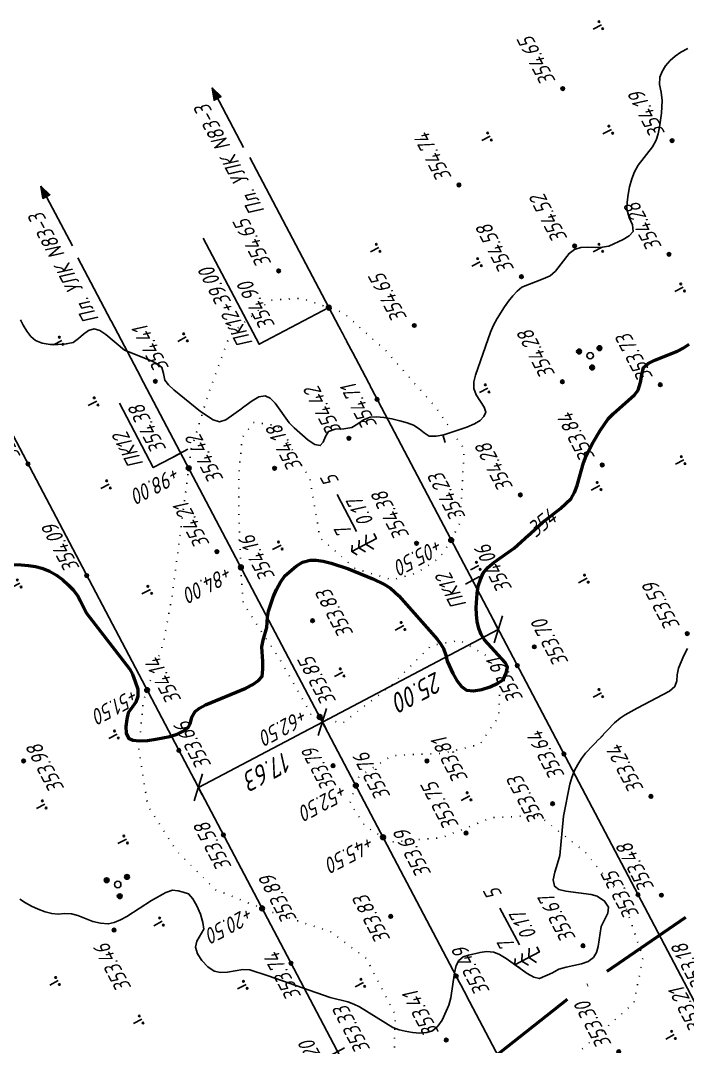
# Model space of a CAD drawing. Extents: x 1519167 to 1519613, y 2186570 to 2187012.
# Drawn here: x 1519304.7 to 1519388.5, y 2186859 to 2186988 of the extents above; entities that cross this region are included whole.
import ezdxf
from ezdxf.enums import TextEntityAlignment as Align

# ---------------------------------------------------------------- set-up
doc = ezdxf.new("R2010")
doc.units = 0
doc.linetypes.add('ACAD_ISO10W100', pattern=[18, 12, -3, 0, -3])
doc.linetypes.add('ИИDot', pattern=[1, 0, -1])
for name, color, linetype, lineweight in [('ИИ_ГРАНИЦА_025', 7, 'Continuous', 25), ('ИИ_КОНТУР_025', 7, 'ИИDot', 25), ('ИИ_ОТМЕТКА_025', 7, 'Continuous', 25), ('ИИ_ПИКЕТАЖ_025', 7, 'Continuous', 25), ('ИИ_РАЗМЕР_025', 7, 'Continuous', 25), ('ИИ_РЕЛЬЕФ_025', 34, 'Continuous', 25), ('ИИ_РЕЛЬЕФ_050', 34, 'Continuous', 50), ('ИИ_ТЕКСТ_025', 7, 'Continuous', 25), ('ИИ_ТРАССА_АД_025', 1, 'Continuous', 25), ('ИИ_ТРАССА_ЛЭП_025', 7, 'Continuous', 25), ('ИИ_ТРАССА_ТРУБ_025', 7, 'Continuous', 25), ('ИИ_УГОДЬЯ_025', 7, 'Continuous', 25)]:
    doc.layers.add(name, color=color, linetype=linetype, lineweight=lineweight)
doc.styles.add('VNIPISIMPLEXCUR', font='simplex.shx', dxfattribs={"width": 0.8, "oblique": 15})
doc.dimstyles.new('ИИ-1000-м-dm$0', dxfattribs={"dimtxt": 2.5, "dimasz": 2.5, "dimexe": 1.25, "dimexo": 0, "dimgap": 1, "dimtad": 1, "dimtoh": 1, "dimzin": 1, "dimdsep": 46, "dimtxsty": 'VNIPISIMPLEXCUR', "dimblk": 'OBLIQUE', "dimcen": 2.5, "dimaunit": 1, "dimazin": 0, "dimtfac": 1, "dimtmove": 1, "dimatfit": 2, "dimfxl": 1, "dimarcsym": 0})
doc.dimstyles.new('ИИ-1000-м-dm$2', dxfattribs={"dimtxt": 2.5, "dimasz": 2.5, "dimexe": 1.25, "dimexo": 0, "dimgap": 1, "dimtad": 2, "dimtoh": 1, "dimzin": 1, "dimdsep": 46, "dimtxsty": 'VNIPISIMPLEXCUR', "dimcen": 2.5, "dimaunit": 1, "dimazin": 0, "dimtfac": 1, "dimtmove": 1, "dimatfit": 2, "dimfxl": 1, "dimarcsym": 0})

# ---------------------------------------------------------------- blocks, each defined once
blk = doc.blocks.new('ИИ05407')
at = {"linetype": 'Continuous', "lineweight": 25}
h = blk.add_hatch(color=0, dxfattribs=at)
edge = h.paths.add_edge_path()
edge.add_arc((-0.5, 0.1), 0.1, 0, 360)
h = blk.add_hatch(color=0, dxfattribs=at)
edge = h.paths.add_edge_path()
edge.add_arc((0.5, 0.1), 0.1, 0, 360)
at = {"color": 0, "linetype": 'Continuous', "lineweight": 25}
blk.add_lwpolyline([(0, 0), (0, 1.2)], dxfattribs=at)
for centre in [(-0.5, 0.1), (0.5, 0.1)]:
    blk.add_circle(centre, 0.1, dxfattribs=at)
blk = doc.blocks.new('ИИ053951')
at = {"linetype": 'Continuous', "lineweight": 25}
h = blk.add_hatch(color=0, dxfattribs=at)
edge = h.paths.add_edge_path()
edge.add_arc((-1.4, 0.53), 0.3, 0, 360)
h = blk.add_hatch(color=0, dxfattribs=at)
edge = h.paths.add_edge_path()
edge.add_arc((1.16, 0.95), 0.3, 0, 360)
h = blk.add_hatch(color=0, dxfattribs=at)
edge = h.paths.add_edge_path()
edge.add_arc((0.24, -1.48), 0.3, 0, 360)
at = {"color": 0, "linetype": 'Continuous', "lineweight": 25}
for centre, radius in [((-1.4, 0.53), 0.3), ((0, 0), 0.4), ((1.16, 0.95), 0.3), ((0.24, -1.48), 0.3)]:
    blk.add_circle(centre, radius, dxfattribs=at)
blk = doc.blocks.new('ИИ053296')
at = {"color": 0, "linetype": 'Continuous', "lineweight": 25}
blk.add_lwpolyline([(0, 0), (1, 0)], dxfattribs=at)
blk = doc.blocks.new('PICKET')
at = {"color": 0, "linetype": 'Continuous', "lineweight": 25}
for p, q in [((-0.23, 0), (0.23, 0)), ((0, 0.23), (0, -0.23))]:
    blk.add_line(p, q, dxfattribs=at)
blk.add_circle((0, 0), 0.23, dxfattribs=at)
at = {"color": 0, "linetype": 'Continuous', "style": 'VNIPISIMPLEXCUR', "oblique": 15, "width": 0.8}
blk.add_attdef('OTMETKA', (1.25, 0.3), '', height=2, dxfattribs=at)
at = {"color": 8, "linetype": 'Continuous', "style": 'VNIPISIMPLEXCUR', "oblique": 15, "width": 0.8, "flags": 1}
blk.add_attdef('NOMER', (1.25, -2.7), '', height=2, dxfattribs=at)
blk = doc.blocks.new('ИИ053672А')
at = {"color": 0, "linetype": 'Continuous'}
for points in [[(0.7, 3.1), (0, 3.5), (-0.7, 3.1)], [(0, 3.5), (0, 0), (0.7, 0)], [(1, 0.92), (0, 1.5), (-1, 0.92)], [(0.85, 2.01), (0, 2.5), (-0.85, 2.01)]]:
    blk.add_lwpolyline(points, dxfattribs=at)
at = {"color": 0, "linetype": 'Continuous', "style": 'VNIPISIMPLEXCUR', "oblique": 15, "width": 0.8}
blk.add_attdef('RACE1', text='', height=2, dxfattribs=at).set_placement((-2, 2.25), align=Align.RIGHT)
blk.add_attdef('HEIGHT', (2, 2.25), '', height=2, dxfattribs=at)
blk.add_attdef('DISTANCE', text='', height=2, dxfattribs=at).set_placement((8.5, 1.75), align=Align.MIDDLE_LEFT)
blk.add_attdef('RACE2', text='', height=2, dxfattribs=at).set_placement((-2, 1.25), align=Align.TOP_RIGHT)
blk.add_attdef('THICKNESS', text='', height=2, dxfattribs=at).set_placement((2, 1.25), align=Align.TOP_LEFT)
blk = doc.blocks.new('ИИ15001')
at = {"color": 0, "linetype": 'Continuous', "lineweight": 25}
blk.add_lwpolyline([(0, 1), (0, -1)], dxfattribs=at)
at = {"color": 0, "linetype": 'Continuous', "lineweight": 25, "style": 'VNIPISIMPLEXCUR', "oblique": 15, "width": 0.8}
blk.add_attdef('STATIONING', text='', height=2, dxfattribs=at).set_placement((0, 2), align=Align.CENTER)
at = {"color": 7, "linetype": 'Continuous', "lineweight": 25, "style": 'VNIPISIMPLEXCUR', "oblique": 15, "width": 0.8}
blk.add_attdef('HEIGHT', text='', height=2, dxfattribs=at).set_placement((0, -2), align=Align.TOP_CENTER)
blk = doc.blocks.new('ИИ15002')
at = {"linetype": 'Continuous', "lineweight": 25}
h = blk.add_hatch(color=0, dxfattribs=at)
edge = h.paths.add_edge_path()
edge.add_arc((0, 0), 0.3, 0, 360)
at = {"color": 0, "linetype": 'Continuous', "lineweight": 25}
blk.add_circle((0, 0), 0.3, dxfattribs=at)
at = {"color": 0, "linetype": 'Continuous', "style": 'VNIPISIMPLEXCUR', "oblique": 15, "width": 0.8}
blk.add_attdef('STATIONING', (1, 1.3), '', height=2, rotation=90, dxfattribs=at)
at = {"color": 7, "linetype": 'Continuous', "style": 'VNIPISIMPLEXCUR', "oblique": 15, "width": 0.8}
blk.add_attdef('HEIGHT', text='', height=2, dxfattribs=at).set_placement((0, -1.3), align=Align.TOP_CENTER)
blk = doc.blocks.new('*D43')
at = {"layer": 'Defpoints', "color": 0, "transparency": 16777216}
for p in [(1519297.92, 2186946.83), (1519482.41, 2186840.19), (1519396.45, 2186775.82), (1519273.87, 2186671.02), (1519469.34, 2186621.43)]:
    blk.add_point(p, dxfattribs=at)
at = {"layer": 'ИИ_РАЗМЕР_025', "color": 0, "lineweight": -2, "transparency": 16777216}
for p, q in [((1519395.36, 2186782.26), (1519391.79, 2186789.04)), ((1519394.4, 2186776.48), (1519395.36, 2186782.26))]:
    blk.add_line(p, q, dxfattribs=at)
blk.add_arc((1519392.51, 2186767.27), 9.41, 51.249, 105.5802, dxfattribs=at)
at = {"layer": 'ИИ_РАЗМЕР_025', "color": 0, "transparency": 16777216}
for points in [[(1519390.11, 2186776.02), (1519389.86, 2186776.64), (1519388.13, 2186775.59)], [(1519398.64, 2186774.84), (1519398.17, 2186774.37), (1519399.82, 2186773.19)]]:
    blk.add_solid(points, dxfattribs=at)
at = {"layer": 'ИИ_РАЗМЕР_025', "color": 0, "transparency": 16777216, "insert": (1519391.96, 2186785.08), "char_height": 2, "attachment_point": 5, "rotation": 117.7798, "style": 'VNIPISIMPLEXCUR'}
blk.add_mtext("78°44'", dxfattribs=at)
blk = doc.blocks.new('ИИ15008')
at = {"linetype": 'Continuous', "lineweight": 25}
blk.add_hatch(color=0, dxfattribs=at).paths.add_polyline_path([(0, 0), (1.5, -0.5), (1.5, 0.5)])
at = {"color": 0, "linetype": 'Continuous', "lineweight": 25}
blk.add_lwpolyline([(0, 0), (1.5, -0.5), (1.5, 0.5)], close=True, dxfattribs=at)
blk.add_lwpolyline([(8.5, 0), (0, 0)], dxfattribs=at)
blk = doc.blocks.new('_Oblique')
at = {"color": 0, "linetype": 'ByBlock', "lineweight": -2}
blk.add_line((-0.5, -0.5), (0.5, 0.5), dxfattribs=at)
blk = doc.blocks.new('*D48')
at = {"layer": 'Defpoints', "color": 0, "transparency": 16777216}
for p in [(1519342.62, 2186899.81), (1519343.12, 2186898.86), (1519327.52, 2186890.64)]:
    blk.add_point(p, dxfattribs=at)
at = {"layer": 'ИИ_РАЗМЕР_025', "color": 0, "lineweight": -2, "transparency": 16777216}
for p, q in [((1519343.12, 2186898.86), (1519342.04, 2186900.91)), ((1519327.02, 2186891.59), (1519342.62, 2186899.81)), ((1519327.52, 2186890.64), (1519326.44, 2186892.7))]:
    blk.add_line(p, q, dxfattribs=at)
at = {"layer": 'ИИ_РАЗМЕР_025', "color": 0, "lineweight": -2, "transparency": 16777216, "xscale": 2.5, "yscale": 2.5, "zscale": 2.5}
for p, rotation in [((1519342.62, 2186899.81), 27.77931386377036), ((1519327.02, 2186891.59), 207.7793138637704)]:
    blk.add_blockref('_Oblique', p, dxfattribs=dict(at, rotation=rotation))
at = {"layer": 'ИИ_РАЗМЕР_025', "color": 0, "transparency": 16777216, "insert": (1519335.87, 2186893.71), "char_height": 2.5, "attachment_point": 5, "rotation": 207.7793, "style": 'VNIPISIMPLEXCUR'}
blk.add_mtext('17.63', dxfattribs=at)
blk = doc.blocks.new('*D49')
at = {"layer": 'Defpoints', "color": 0, "transparency": 16777216}
for p in [(1519364.74, 2186911.46), (1519364.74, 2186911.46), (1519343.12, 2186898.86)]:
    blk.add_point(p, dxfattribs=at)
at = {"layer": 'ИИ_РАЗМЕР_025', "color": 0, "lineweight": -2, "transparency": 16777216}
for p, q in [((1519364.74, 2186911.46), (1519364.16, 2186912.57)), ((1519342.62, 2186899.81), (1519364.74, 2186911.46)), ((1519343.12, 2186898.86), (1519342.04, 2186900.91))]:
    blk.add_line(p, q, dxfattribs=at)
at = {"layer": 'ИИ_РАЗМЕР_025', "color": 0, "lineweight": -2, "transparency": 16777216, "xscale": 2.5, "yscale": 2.5, "zscale": 2.5}
for p, rotation in [((1519364.74, 2186911.46), 27.77931385485072), ((1519342.62, 2186899.81), 207.7793138548507)]:
    blk.add_blockref('_Oblique', p, dxfattribs=dict(at, rotation=rotation))
at = {"layer": 'ИИ_РАЗМЕР_025', "color": 0, "transparency": 16777216, "insert": (1519354.73, 2186903.64), "char_height": 2.5, "attachment_point": 5, "rotation": 207.7793, "style": 'VNIPISIMPLEXCUR'}
blk.add_mtext('25.00', dxfattribs=at)

msp = doc.modelspace()

# ---------------------------------------------------------------- linework, layer by layer
at = {"layer": 'ИИ_ПИКЕТАЖ_025', "color": 1}
msp.add_lwpolyline([(1519324.797, 2186933.641), (1519321.344, 2186931.822), (1519317.086, 2186939.905)], dxfattribs=at)
at = {"layer": 'ИИ_УГОДЬЯ_025'}
for points in [[(1519346.904, 2186923.765), (1519344.459, 2186928.406)], [(1519367.404, 2186871.784), (1519364.959, 2186876.426)]]:
    msp.add_lwpolyline(points, dxfattribs=at)

# ---------------------------------------------------------------- block references
at = {"layer": 'ИИ_ОТМЕТКА_025', "rotation": 117.7797222222222}
msp.add_blockref('PICKET', (1519305.591, 2186932.272, 354.25), dxfattribs=at).add_auto_attribs({'OTMETKA': '354.25'})
at = {"layer": 'ИИ_ОТМЕТКА_025'}
ref = msp.add_blockref('PICKET', (1519367.131, 2186906.92, 353.91), dxfattribs=dict(at, rotation=117.7792673703056))
ref.add_attrib('OTMETKA', '353.91', (1519367.928, 2186902.788, 353.91), dxfattribs={"layer": '0', "color": 0, "linetype": 'Continuous', "height": 2, "rotation": 117.77927, "style": 'VNIPISIMPLEXCUR', "oblique": 15, "width": 0.8})
at = {"layer": 'ИИ_ПИКЕТАЖ_025', "color": 1}
ref = msp.add_blockref('ИИ15001', (1519324.797, 2186933.641, 354.38), dxfattribs=dict(at, rotation=117.7791666666666))
ref.add_attrib('STATIONING', 'ПК12', dxfattribs={"layer": '0', "color": 0, "linetype": 'Continuous', "lineweight": 25, "height": 2, "rotation": 117.77917, "style": 'VNIPISIMPLEXCUR', "oblique": 15, "width": 0.8}).set_placement((1519319.095, 2186934.395, 354.38), align=Align.CENTER)
ref.add_attrib('HEIGHT', '354.38', dxfattribs={"layer": '0', "color": 7, "linetype": 'Continuous', "lineweight": 25, "height": 2, "rotation": 117.77917, "style": 'VNIPISIMPLEXCUR', "oblique": 15, "width": 0.8}).set_placement((1519319.751, 2186936.12, 354.38), align=Align.TOP_CENTER)
at = {"layer": 'ИИ_РЕЛЬЕФ_025', "rotation": 287.3339978459118}
msp.add_blockref('ИИ053296', (1519357.785, 2186935.922, 354.5), dxfattribs=at)
at = {"layer": 'ИИ_ТЕКСТ_025', "rotation": 297.7797222222222}
for p in [(1519328.738, 2186979.573), (1519307.21, 2186967.218)]:
    msp.add_blockref('ИИ15008', p, dxfattribs=at)
at = {"layer": 'ИИ_УГОДЬЯ_025', "rotation": 117.7797222222222}
for p in [(1519377.728, 2186987.502), (1519378.973, 2186974.349), (1519363.728, 2186973.502), (1519377.728, 2186959.502), (1519388.018, 2186954.5), (1519325.497, 2186948.236), (1519309.855, 2186947.81), (1519363.429, 2186941.819), (1519314.242, 2186940.183), (1519388.089, 2186932.796), (1519315.81, 2186929.746), (1519377.506, 2186929.538), (1519362.318, 2186919.5), (1519304.583, 2186917.275), (1519375.909, 2186917.89), (1519320.992, 2186916.48), (1519352.848, 2186911.938), (1519345.19, 2186906.102), (1519377.728, 2186903.502), (1519317.965, 2186885.094), (1519322.481, 2186874.763), (1519309.4, 2186867.294), (1519333.013, 2186866.809)]:
    msp.add_blockref('ИИ05407', p, dxfattribs=at)

# ---------------------------------------------------------------- wipeouts: each hides what was drawn before it
at = {"lineweight": 0}
for points, layer in [([(1519371.686, 2186979.333), (1519367.732, 2186986.84), (1519365.714, 2186985.778), (1519369.669, 2186978.27)], 'ИИ_ОТМЕТКА_025'), ([(1519385.903, 2186973.925), (1519382.126, 2186981.095), (1519380.109, 2186980.032), (1519383.886, 2186972.862)], 'ИИ_ОТМЕТКА_025'), ([(1519358.775, 2186967.589), (1519354.88, 2186974.983), (1519352.863, 2186973.92), (1519356.758, 2186966.527)], 'ИИ_ОТМЕТКА_025'), ([(1519373.636, 2186960.689), (1519369.693, 2186968.174), (1519367.676, 2186967.111), (1519371.619, 2186959.627)], 'ИИ_ОТМЕТКА_025'), ([(1519385.514, 2186959.628), (1519381.559, 2186967.135), (1519379.542, 2186966.072), (1519383.496, 2186958.565)], 'ИИ_ОТМЕТКА_025'), ([(1519336.379, 2186956.818), (1519332.425, 2186964.325), (1519330.407, 2186963.263), (1519334.362, 2186955.755)], 'ИИ_ОТМЕТКА_025'), ([(1519366.944, 2186956.818), (1519362.989, 2186964.325), (1519360.972, 2186963.262), (1519364.926, 2186955.755)], 'ИИ_ОТМЕТКА_025'), ([(1519353.463, 2186950.678), (1519349.509, 2186958.185), (1519347.491, 2186957.122), (1519351.446, 2186949.615)], 'ИИ_ОТМЕТКА_025'), ([(1519320.251, 2186943.367), (1519316.545, 2186950.403), (1519314.528, 2186949.34), (1519318.234, 2186942.304)], 'ИИ_ОТМЕТКА_025'), ([(1519371.911, 2186942.318), (1519367.957, 2186949.825), (1519365.94, 2186948.762), (1519369.894, 2186941.255)], 'ИИ_ОТМЕТКА_025'), ([(1519384.399, 2186943.218), (1519380.409, 2186950.793), (1519378.392, 2186949.73), (1519382.382, 2186942.156)], 'ИИ_ОТМЕТКА_025'), ([(1519335.904, 2186932.718), (1519332.091, 2186939.955), (1519330.074, 2186938.892), (1519333.886, 2186931.655)], 'ИИ_ОТМЕТКА_025'), ([(1519376.887, 2186932.528), (1519372.992, 2186939.922), (1519370.975, 2186938.859), (1519374.87, 2186931.466)], 'ИИ_ОТМЕТКА_025'), ([(1519366.811, 2186929.382), (1519362.856, 2186936.889), (1519360.839, 2186935.826), (1519364.793, 2186928.319)], 'ИИ_ОТМЕТКА_025'), ([(1519353.754, 2186923.288), (1519349.799, 2186930.795), (1519347.782, 2186929.732), (1519351.736, 2186922.225)], 'ИИ_ОТМЕТКА_025'), ([(1519328.453, 2186921.368), (1519324.747, 2186928.403), (1519322.729, 2186927.34), (1519326.435, 2186920.305)], 'ИИ_ОТМЕТКА_025'), ([(1519312.062, 2186918.826), (1519308.143, 2186926.265), (1519306.126, 2186925.203), (1519310.045, 2186917.763)], 'ИИ_ОТМЕТКА_025'), ([(1519340.674, 2186913.558), (1519336.683, 2186921.132), (1519334.666, 2186920.07), (1519338.656, 2186912.495)], 'ИИ_ОТМЕТКА_025'), ([(1519387.797, 2186911.924), (1519383.878, 2186919.364), (1519381.861, 2186918.301), (1519385.78, 2186910.862)], 'ИИ_ОТМЕТКА_025'), ([(1519368.556, 2186910.268), (1519364.614, 2186917.752), (1519362.596, 2186916.69), (1519366.539, 2186909.205)], 'ИИ_ОТМЕТКА_025'), ([(1519355.985, 2186896.438), (1519352.278, 2186903.474), (1519350.261, 2186902.411), (1519353.967, 2186895.376)], 'ИИ_ОТМЕТКА_025'), ([(1519343.264, 2186895.318), (1519339.344, 2186902.757), (1519337.327, 2186901.695), (1519341.246, 2186894.255)], 'ИИ_ОТМЕТКА_025'), ([(1519310.355, 2186891.504), (1519306.4, 2186899.011), (1519304.383, 2186897.948), (1519308.337, 2186890.441)], 'ИИ_ОТМЕТКА_025'), ([(1519383.233, 2186891.458), (1519379.339, 2186898.851), (1519377.321, 2186897.788), (1519381.216, 2186890.395)], 'ИИ_ОТМЕТКА_025'), ([(1519370.863, 2186890.542), (1519366.873, 2186898.116), (1519364.855, 2186897.054), (1519368.846, 2186889.479)], 'ИИ_ОТМЕТКА_025'), ([(1519359.524, 2186885.745), (1519355.57, 2186893.253), (1519353.552, 2186892.19), (1519357.507, 2186884.683)], 'ИИ_ОТМЕТКА_025'), ([(1519331.408, 2186881.671), (1519327.454, 2186889.178), (1519325.437, 2186888.115), (1519329.391, 2186880.608)], 'ИИ_ОТМЕТКА_025'), ([(1519385.912, 2186879.391), (1519381.957, 2186886.898), (1519379.94, 2186885.836), (1519383.895, 2186878.329)], 'ИИ_ОТМЕТКА_025'), ([(1519350.514, 2186876.358), (1519346.523, 2186883.932), (1519344.506, 2186882.87), (1519348.496, 2186875.295)], 'ИИ_ОТМЕТКА_025'), ([(1519374.694, 2186872.678), (1519370.668, 2186880.32), (1519368.651, 2186879.257), (1519372.676, 2186871.615)], 'ИИ_ОТМЕТКА_025'), ([(1519318.79, 2186866.46), (1519314.871, 2186873.9), (1519312.854, 2186872.837), (1519316.773, 2186865.398)], 'ИИ_ОТМЕТКА_025'), ([(1519391.304, 2186866.798), (1519387.491, 2186874.035), (1519385.474, 2186872.972), (1519389.286, 2186865.735)], 'ИИ_ОТМЕТКА_025'), ([(1519357.484, 2186860.823), (1519353.778, 2186867.858), (1519351.76, 2186866.796), (1519355.467, 2186859.76)], 'ИИ_ОТМЕТКА_025'), ([(1519379.194, 2186859.338), (1519375.251, 2186866.822), (1519373.234, 2186865.759), (1519377.176, 2186858.275)], 'ИИ_ОТМЕТКА_025'), ([(1519321.404, 2186853.348), (1519317.413, 2186860.922), (1519315.396, 2186859.86), (1519319.386, 2186852.285)], 'ИИ_ОТМЕТКА_025'), ([(1519388.324, 2186852.848), (1519384.475, 2186860.153), (1519382.458, 2186859.09), (1519386.306, 2186851.785)], 'ИИ_ОТМЕТКА_025'), ([(1519318.637, 2186903.888), (1519311.13, 2186899.934), (1519312.193, 2186897.916), (1519319.699, 2186901.871)], 'ИИ_ПИКЕТАЖ_025'), ([(1519333.409, 2186876.636), (1519325.633, 2186872.54), (1519326.696, 2186870.522), (1519334.472, 2186874.619)], 'ИИ_ПИКЕТАЖ_025'), ([(1519344.51, 2186854.402), (1519341.088, 2186860.898), (1519339.07, 2186859.836), (1519342.493, 2186853.34)], 'ИИ_ПИКЕТАЖ_025'), ([(1519313.613, 2186883.723), (1519305.797, 2186879.606), (1519307.231, 2186876.883), (1519315.047, 2186881)], 'ИИ_РАЗМЕР_025'), ([(1519369.245, 2186922.609), (1519372.797, 2186925.447), (1519371.374, 2186927.229), (1519367.822, 2186924.39)], 'ИИ_РЕЛЬЕФ_025'), ([(1519346.319, 2186942.921), (1519345.583, 2186944.317), (1519343.566, 2186943.255), (1519344.302, 2186941.859)], 'ИИ_УГОДЬЯ_025'), ([(1519362.013, 2186866.192), (1519361.278, 2186867.588), (1519359.26, 2186866.525), (1519359.996, 2186865.129)], 'ИИ_УГОДЬЯ_025')]:
    msp.add_wipeout(points, dxfattribs=at).dxf.layer = layer

# ---------------------------------------------------------------- next in the draw order: block references
at = {"layer": 'ИИ_ОТМЕТКА_025'}
for p, rotation, values in [((1519372.86, 2186979.48, 354.65), 117.7797222222222, {'OTMETKA': '354.65'}), ((1519386.61, 2186972.927, 354.19), 117.7797222222222, {'OTMETKA': '354.19'}), ((1519359.79, 2186967.36, 354.74), 117.7797222222222, {'OTMETKA': '354.74'}), ((1519374.343, 2186959.691, 354.52), 117.7797222222222, {'OTMETKA': '354.52'}), ((1519386.22, 2186958.63, 354.28), 117.7797222222222, {'OTMETKA': '354.28'}), ((1519337.12, 2186956.55, 354.65), 117.7797222222222, {'OTMETKA': '354.65'}), ((1519367.65, 2186955.82, 354.58), 117.7797222222222, {'OTMETKA': '354.58'}), ((1519354.17, 2186949.68, 354.65), 117.7797222222222, {'OTMETKA': '354.65'}), ((1519385.106, 2186942.221, 353.73), 117.7797222222222, {'OTMETKA': '353.73'}), ((1519372.8, 2186942.6, 354.28), 117.7797222222222, {'OTMETKA': '354.28'}), ((1519377.82, 2186932.14, 353.84), 117.7797222222222, {'OTMETKA': '353.84'}), ((1519367.517, 2186928.384, 354.28), 117.7797222222222, {'OTMETKA': '354.28'}), ((1519354.46, 2186922.29, 354.38), 117.7797222222222, {'OTMETKA': '354.38'}), ((1519329.35, 2186921.24, 354.21), 117.7797222222222, {'OTMETKA': '354.21'}), ((1519312.986, 2186918.235, 354.09), 117.7797222222222, {'OTMETKA': '354.09'}), ((1519388.503, 2186910.927, 353.59), 117.7797222222222, {'OTMETKA': '353.59'}), ((1519383.94, 2186890.46, 353.24), 117.7797222222222, {'OTMETKA': '353.24'}), ((1519360.69, 2186885.84, 353.75), 117.7797222222222, {'OTMETKA': '353.75'}), ((1519385.27, 2186878.04, 353.48), 117.7797222222222, {'OTMETKA': '353.48'}), ((1519375.4, 2186871.68, 353.67), 117.7797222222222, {'OTMETKA': '353.67'}), ((1519392.01, 2186865.8, 353.18), 117.7797222222222, {'OTMETKA': '353.18'}), ((1519358.19, 2186859.825, 353.41), 117.7797222222222, {'OTMETKA': '353.41'}), ((1519379.9, 2186858.34, 353.3), 117.7797222222222, {'OTMETKA': '353.30'}), ((1519391.634, 2186860.404, 353.21), 117.7792673703056, {'OTMETKA': '353.21'})]:
    msp.add_blockref('PICKET', p, dxfattribs=dict(at, rotation=rotation)).add_auto_attribs(values)
ref = msp.add_blockref('PICKET', (1519321.613, 2186942.66, 354.41), dxfattribs=dict(at, rotation=117.7797222222222))
ref.add_attrib('OTMETKA', '354.41', (1519323.379, 2186944.384, 354.41), dxfattribs={"layer": '0', "color": 0, "linetype": 'Continuous', "height": 2, "rotation": 117.77972, "style": 'VNIPISIMPLEXCUR', "oblique": 15, "width": 0.8})
ref = msp.add_blockref('PICKET', (1519341.38, 2186912.56, 353.83), dxfattribs=dict(at, rotation=117.7797222222222))
ref.add_attrib('OTMETKA', '353.83', (1519346.58, 2186910.951, 353.83), dxfattribs={"layer": '0', "color": 0, "linetype": 'Continuous', "height": 2, "rotation": 117.77972, "style": 'VNIPISIMPLEXCUR', "oblique": 15, "width": 0.8})
ref = msp.add_blockref('PICKET', (1519369.263, 2186909.27, 353.7), dxfattribs=dict(at, rotation=117.7797222222222))
ref.add_attrib('OTMETKA', '353.70', (1519373.635, 2186907.37, 353.7), dxfattribs={"layer": '0', "color": 0, "linetype": 'Continuous', "height": 2, "rotation": 117.77972, "style": 'VNIPISIMPLEXCUR', "oblique": 15, "width": 0.8})
ref = msp.add_blockref('PICKET', (1519372.992, 2186895.794, 353.64), dxfattribs=dict(at, rotation=117.7792673703056))
ref.add_attrib('OTMETKA', '353.64', (1519373.14, 2186893.121, 353.64), dxfattribs={"layer": '0', "color": 0, "linetype": 'Continuous', "height": 2, "rotation": 117.77927, "style": 'VNIPISIMPLEXCUR', "oblique": 15, "width": 0.8})
ref = msp.add_blockref('PICKET', (1519305.03, 2186894.92, 353.98), dxfattribs=dict(at, rotation=117.7797222222222))
ref.add_attrib('OTMETKA', '353.98', (1519310.213, 2186891.472, 353.98), dxfattribs={"layer": '0', "color": 0, "linetype": 'Continuous', "height": 2, "rotation": 117.77972, "style": 'VNIPISIMPLEXCUR', "oblique": 15, "width": 0.8})
ref = msp.add_blockref('PICKET', (1519355.77, 2186894.92, 353.81), dxfattribs=dict(at, rotation=117.7797222222222))
ref.add_attrib('OTMETKA', '353.81', (1519360.983, 2186892.696, 353.81), dxfattribs={"layer": '0', "color": 0, "linetype": 'Continuous', "height": 2, "rotation": 117.77972, "style": 'VNIPISIMPLEXCUR', "oblique": 15, "width": 0.8})
ref = msp.add_blockref('PICKET', (1519343.97, 2186894.32, 353.79), dxfattribs=dict(at, rotation=117.7797222222222))
ref.add_attrib('OTMETKA', '353.79', (1519344.449, 2186891.79, 353.79), dxfattribs={"layer": '0', "color": 0, "linetype": 'Continuous', "height": 2, "rotation": 117.77972, "style": 'VNIPISIMPLEXCUR', "oblique": 15, "width": 0.7})
ref = msp.add_blockref('PICKET', (1519371.569, 2186889.544, 353.53), dxfattribs=dict(at, rotation=117.7797222222222))
ref.add_attrib('OTMETKA', '353.53', (1519370.607, 2186887.557, 353.53), dxfattribs={"layer": '0', "color": 0, "linetype": 'Continuous', "height": 2, "rotation": 117.77972, "style": 'VNIPISIMPLEXCUR', "oblique": 15, "width": 0.8})
ref = msp.add_blockref('PICKET', (1519330.169, 2186885.617, 353.58), dxfattribs=dict(at, rotation=117.7797222222222))
ref.add_attrib('OTMETKA', '353.58', (1519331.267, 2186881.639, 353.58), dxfattribs={"layer": '0', "color": 0, "linetype": 'Continuous', "height": 2, "rotation": 117.77972, "style": 'VNIPISIMPLEXCUR', "oblique": 15, "width": 0.8})
ref = msp.add_blockref('PICKET', (1519382.313, 2186878.099, 353.35), dxfattribs=dict(at, rotation=117.7792673703056))
ref.add_attrib('OTMETKA', '353.35', (1519382.52, 2186875.593, 353.35), dxfattribs={"layer": '0', "color": 0, "linetype": 'Continuous', "height": 2, "rotation": 117.77927, "style": 'VNIPISIMPLEXCUR', "oblique": 15, "width": 0.8})
ref = msp.add_blockref('PICKET', (1519351.22, 2186875.36, 353.83), dxfattribs=dict(at, rotation=117.7797222222222))
ref.add_attrib('OTMETKA', '353.83', (1519351.236, 2186872.517, 353.83), dxfattribs={"layer": '0', "color": 0, "linetype": 'Continuous', "height": 2, "rotation": 117.77972, "style": 'VNIPISIMPLEXCUR', "oblique": 15, "width": 0.8})
ref = msp.add_blockref('PICKET', (1519316.419, 2186873.649, 353.46), dxfattribs=dict(at, rotation=117.7797222222222))
ref.add_attrib('OTMETKA', '353.46', (1519318.649, 2186866.429, 353.46), dxfattribs={"layer": '0', "color": 0, "linetype": 'Continuous', "height": 2, "rotation": 117.77972, "style": 'VNIPISIMPLEXCUR', "oblique": 15, "width": 0.8})
at = {"layer": 'ИИ_ПИКЕТАЖ_025', "color": 1}
for p, rotation, values in [((1519325.806, 2186931.725, 354.42), 117.7793137903056, {'STATIONING': '+98.00', 'HEIGHT': '354.42'}), ((1519332.369, 2186919.268, 354.16), 117.7793135303056, {'STATIONING': '+84.00', 'HEIGHT': '354.16'}), ((1519346.827, 2186891.822, 353.76), 117.7793140603056, {'STATIONING': '+52.50', 'HEIGHT': '353.76'})]:
    msp.add_blockref('ИИ15002', p, dxfattribs=dict(at, rotation=rotation)).add_auto_attribs(values)
at = {"layer": 'ИИ_ПИКЕТАЖ_025', "color": 7}
ref = msp.add_blockref('ИИ15002', (1519358.82, 2186922.698, 354.23), dxfattribs=dict(at, rotation=117.7792673707068))
ref.add_attrib('STATIONING', '+05.50', (1519357.203, 2186922.977, 354.23), dxfattribs={"layer": '0', "color": 0, "linetype": 'Continuous', "height": 2, "rotation": 207.77927, "style": 'VNIPISIMPLEXCUR', "oblique": 15, "width": 0.8})
ref.add_attrib('HEIGHT', '354.23', dxfattribs={"layer": '0', "color": 7, "linetype": 'Continuous', "height": 2, "rotation": 117.77927, "style": 'VNIPISIMPLEXCUR', "oblique": 15, "width": 0.8}).set_placement((1519357.413, 2186927.56, 354.23), align=Align.TOP_CENTER)
at = {"layer": 'ИИ_ПИКЕТАЖ_025', "color": 7, "rotation": 117.7792673800084}
msp.add_blockref('ИИ15001', (1519361.49, 2186917.629, 354.06), dxfattribs=at).add_auto_attribs({'STATIONING': 'ПК12', 'HEIGHT': '354.06'})
at = {"layer": 'ИИ_ПИКЕТАЖ_025', "color": 1}
ref = msp.add_blockref('ИИ15002', (1519342.283, 2186900.448, 353.85), dxfattribs=dict(at, rotation=117.7793137903056))
ref.add_attrib('STATIONING', '+62.50', (1519340.229, 2186901.557, 353.85), dxfattribs={"layer": '0', "color": 0, "linetype": 'Continuous', "height": 2, "rotation": 207.77931, "style": 'VNIPISIMPLEXCUR', "oblique": 15, "width": 0.8})
ref.add_attrib('HEIGHT', '353.85', dxfattribs={"layer": '0', "color": 7, "linetype": 'Continuous', "height": 2, "rotation": 117.77931, "style": 'VNIPISIMPLEXCUR', "oblique": 15, "width": 0.8}).set_placement((1519341.117, 2186904.419, 353.85), align=Align.TOP_CENTER)
ref = msp.add_blockref('ИИ15002', (1519350.246, 2186885.33, 353.69), dxfattribs=dict(at, rotation=117.7793137903056))
ref.add_attrib('STATIONING', '+45.50', (1519348.63, 2186885.609, 353.69), dxfattribs={"layer": '0', "color": 0, "linetype": 'Continuous', "height": 2, "rotation": 207.77931, "style": 'VNIPISIMPLEXCUR', "oblique": 15, "width": 0.8})
ref.add_attrib('HEIGHT', '353.69', dxfattribs={"layer": '0', "color": 7, "linetype": 'Continuous', "height": 2, "rotation": 117.77931, "style": 'VNIPISIMPLEXCUR', "oblique": 15, "width": 0.8}).set_placement((1519353.083, 2186882.735, 353.69), align=Align.TOP_CENTER)
at = {"layer": 'ИИ_УГОДЬЯ_025', "rotation": 117.7797222222222}
for p in [(1519349.728, 2186959.502), (1519362.472, 2186957.696), (1519337.419, 2186922.053), (1519316.802, 2186898.291), (1519361.153, 2186890.521), (1519307.728, 2186889.502), (1519319.909, 2186862.46), (1519386.88, 2186860.508)]:
    msp.add_blockref('ИИ05407', p, dxfattribs=at)
at = {"layer": 'ИИ_УГОДЬЯ_025'}
msp.add_blockref('ИИ053951', (1519376.3, 2186945.88), dxfattribs=at)
at = {"layer": 'ИИ_УГОДЬЯ_025', "rotation": 117.7797222222222}
msp.add_blockref('ИИ053672А', (1519349.418, 2186922.886), dxfattribs=at).add_auto_attribs({'HEIGHT': '7', 'THICKNESS': '0.17', 'DISTANCE': '5'})

# ---------------------------------------------------------------- next in the draw order: texts
at = {"layer": 'ИИ_РЕЛЬЕФ_025', "style": 'VNIPISIMPLEXCUR', "oblique": 15, "width": 0.8}
msp.add_text('354', height=2, rotation=38.62753, dxfattribs=at).set_placement((1519370.2, 2186924.831, 354), align=Align.MIDDLE)
at = {"layer": 'ИИ_ТЕКСТ_025', "style": 'VNIPISIMPLEXCUR', "oblique": 15, "width": 0.8}
for p in [(1519335.419, 2186964.108), (1519314.559, 2186950.485)]:
    msp.add_text('Пл. УЛК N83-3', height=2, rotation=117.77972, dxfattribs=at).set_placement(p)

# ---------------------------------------------------------------- next in the draw order: dimensions: what is measured, and where the dimension line sits
at = {"layer": 'ИИ_РАЗМЕР_025'}
dim = msp.add_linear_dim(base=(1519364.74, 2186911.46), p1=(1519343.121, 2186898.856), p2=(1519364.74, 2186911.46), angle=207.77931, dimstyle='ИИ-1000-м-dm$0', override={"dimzin": 0}, dxfattribs=at)
dim.commit()
dim.dimension.update_dxf_attribs({"geometry": '*D49', "text_midpoint": (1519354.729, 2186903.643)})

# ---------------------------------------------------------------- next in the draw order: wipeouts: each hides what was drawn before it
at = {"lineweight": 0}
for points, layer in [([(1519344.75, 2186935.91), (1519340.807, 2186943.395), (1519338.79, 2186942.332), (1519342.733, 2186934.848)], 'ИИ_ОТМЕТКА_025'), ([(1519340.165, 2186865.374), (1519336.27, 2186872.767), (1519334.253, 2186871.705), (1519338.148, 2186864.311)], 'ИИ_ОТМЕТКА_025'), ([(1519324.157, 2186903.517), (1519320.404, 2186910.641), (1519318.387, 2186909.578), (1519322.14, 2186902.454)], 'ИИ_ПИКЕТАЖ_025'), ([(1519338.962, 2186875.316), (1519335.043, 2186882.756), (1519333.026, 2186881.693), (1519336.945, 2186874.254)], 'ИИ_ПИКЕТАЖ_025'), ([(1519349.192, 2186858.034), (1519345.201, 2186865.609), (1519343.184, 2186864.546), (1519347.174, 2186856.972)], 'ИИ_ПИКЕТАЖ_025'), ([(1519313.613, 2186883.723), (1519305.797, 2186879.606), (1519307.231, 2186876.883), (1519315.047, 2186881)], 'ИИ_РАЗМЕР_025'), ([(1519349.939, 2186942.737), (1519347.511, 2186947.346), (1519345.494, 2186946.283), (1519347.922, 2186941.674)], 'ИИ_УГОДЬЯ_025'), ([(1519365.633, 2186866.007), (1519363.206, 2186870.616), (1519361.188, 2186869.553), (1519363.616, 2186864.944)], 'ИИ_УГОДЬЯ_025')]:
    msp.add_wipeout(points, dxfattribs=at).dxf.layer = layer

# ---------------------------------------------------------------- next in the draw order: block references
at = {"layer": 'ИИ_ОТМЕТКА_025'}
ref = msp.add_blockref('PICKET', (1519349.498, 2186940.393, 354.71), dxfattribs=dict(at, rotation=117.7792673703056))
ref.add_attrib('OTMETKA', '354.71', (1519349.571, 2186937.153, 354.71), dxfattribs={"layer": '0', "color": 0, "linetype": 'Continuous', "height": 2, "rotation": 117.77927, "style": 'VNIPISIMPLEXCUR', "oblique": 15, "width": 0.8})
at = {"layer": 'ИИ_ОТМЕТКА_025', "rotation": 117.7797222222222}
msp.add_blockref('PICKET', (1519345.961, 2186935.495, 354.42), dxfattribs=at).add_auto_attribs({'OTMETKA': '354.42'})
at = {"layer": 'ИИ_ОТМЕТКА_025'}
ref = msp.add_blockref('PICKET', (1519336.61, 2186931.72, 354.18), dxfattribs=dict(at, rotation=117.7797222222222))
ref.add_attrib('OTMETKA', '354.18', (1519340.205, 2186931.887, 354.18), dxfattribs={"layer": '0', "color": 0, "linetype": 'Continuous', "height": 2, "rotation": 117.77972, "style": 'VNIPISIMPLEXCUR', "oblique": 15, "width": 0.8})
ref = msp.add_blockref('PICKET', (1519338.668, 2186869.482, 353.74), dxfattribs=dict(at, rotation=117.7797222222222))
ref.add_attrib('OTMETKA', '353.74', (1519340.024, 2186865.342, 353.74), dxfattribs={"layer": '0', "color": 0, "linetype": 'Continuous', "height": 2, "rotation": 117.77972, "style": 'VNIPISIMPLEXCUR', "oblique": 15, "width": 0.8})
at = {"layer": 'ИИ_ПИКЕТАЖ_025', "color": 4, "rotation": 117.7797222222222}
msp.add_blockref('ИИ15002', (1519335.033, 2186876.382, 353.89), dxfattribs=at).add_auto_attribs({'STATIONING': '+20.50', 'HEIGHT': '353.89'})
at = {"layer": 'ИИ_ПИКЕТАЖ_025', "color": 4}
ref = msp.add_blockref('ИИ15001', (1519344.528, 2186858.359, 353.33), dxfattribs=dict(at, rotation=117.7798))
ref.add_attrib('STATIONING', 'ПК120', dxfattribs={"layer": '0', "color": 0, "linetype": 'Continuous', "lineweight": 25, "height": 2, "rotation": 117.7798, "style": 'VNIPISIMPLEXCUR', "oblique": 15, "width": 0.8}).set_placement((1519342.758, 2186857.427, 176.665), align=Align.CENTER)
ref.add_attrib('HEIGHT', '353.33', dxfattribs={"layer": '0', "color": 7, "linetype": 'Continuous', "lineweight": 25, "height": 2, "rotation": 117.77972, "style": 'VNIPISIMPLEXCUR', "oblique": 15, "width": 0.8}).set_placement((1519345.434, 2186860.576, 176.665), align=Align.TOP_CENTER)
at = {"layer": 'ИИ_УГОДЬЯ_025'}
msp.add_blockref('ИИ053951', (1519316.886, 2186879.383), dxfattribs=at)
at = {"layer": 'ИИ_УГОДЬЯ_025', "rotation": 117.7797222222222}
msp.add_blockref('ИИ053672А', (1519369.918, 2186870.906), dxfattribs=at).add_auto_attribs({'HEIGHT': '7', 'THICKNESS': '0.17', 'DISTANCE': '5'})
msp.add_blockref('ИИ05407', (1519347.786, 2186867.066), dxfattribs=at)

# ---------------------------------------------------------------- next in the draw order: wipeouts: each hides what was drawn before it
at = {"lineweight": 0}
for points, layer in [([(1519328.848, 2186894.442), (1519324.929, 2186901.881), (1519322.911, 2186900.818), (1519326.83, 2186893.379)], 'ИИ_ОТМЕТКА_025'), ([(1519345.618, 2186947.721), (1519344.859, 2186949.162), (1519342.842, 2186948.099), (1519343.601, 2186946.659)], 'ИИ_УГОДЬЯ_025'), ([(1519361.312, 2186870.991), (1519360.554, 2186872.432), (1519358.536, 2186871.369), (1519359.295, 2186869.929)], 'ИИ_УГОДЬЯ_025')]:
    msp.add_wipeout(points, dxfattribs=at).dxf.layer = layer

# ---------------------------------------------------------------- next in the draw order: linework, layer by layer
at = {"layer": 'ИИ_ГРАНИЦА_025', "color": 150, "linetype": 'ACAD_ISO10W100', "lineweight": 50, "flags": 128}
msp.add_lwpolyline([(1519212.897, 2186810.103), (1519242.687, 2186827.914), (1519270.422, 2186842.525), (1519323.785, 2186846.019), (1519334.45, 2186845.894), (1519348.805, 2186847.772), (1519356.083, 2186851.226), (1519374.111, 2186865.487), (1519392.539, 2186878.185), (1519416.42, 2186892.36), (1519443.159, 2186908.117)], dxfattribs=at)
at = {"layer": 'ИИ_КОНТУР_025', "flags": 128}
msp.add_lwpolyline([(1519330.862, 2186832.563), (1519337.391, 2186836.232), (1519350.93, 2186842.787), (1519361.956, 2186849.062), (1519373.401, 2186857.011), (1519381.817, 2186864.499), (1519382.933, 2186870.217), (1519380.421, 2186877.608), (1519375.675, 2186883.465), (1519369.813, 2186888.067), (1519363.951, 2186887.788), (1519357.67, 2186885.278), (1519351.25, 2186884.72), (1519348.04, 2186886.672), (1519346.086, 2186889.601), (1519347.202, 2186892.948), (1519351.389, 2186895.597), (1519357.67, 2186895.876), (1519362.416, 2186896.992), (1519364.789, 2186900.478), (1519364.928, 2186904.383), (1519363.253, 2186908.148), (1519359.903, 2186910.1), (1519356.275, 2186909.403), (1519351.389, 2186904.522), (1519345.109, 2186899.642), (1519341.201, 2186900.757), (1519337.148, 2186907.934), (1519335.054, 2186911.002), (1519332.682, 2186914.767), (1519332.402, 2186918.393), (1519332.123, 2186925.644), (1519332.123, 2186931.222), (1519332.542, 2186935.545), (1519333.938, 2186937.498), (1519337.008, 2186937.079), (1519341.056, 2186930.386), (1519342.312, 2186922.995), (1519346.779, 2186919.09), (1519351.384, 2186917.695), (1519354.455, 2186918.532), (1519357.386, 2186920.485), (1519358.921, 2186922.855), (1519359.899, 2186924.808), (1519360.178, 2186928.991), (1519360.457, 2186934.151), (1519356.828, 2186939.45), (1519350.547, 2186946.562), (1519345.243, 2186951.304), (1519339.939, 2186953.117), (1519336.031, 2186952.838), (1519331.007, 2186948.515), (1519328.494, 2186941.681), (1519326.122, 2186934.151), (1519323.722, 2186915.682), (1519322.605, 2186909.686), (1519320.093, 2186902.434), (1519319.535, 2186896.298), (1519320.651, 2186889.326), (1519324.28, 2186883.608), (1519329.165, 2186878.727), (1519336.144, 2186875.938), (1519343.681, 2186873.428), (1519348.148, 2186870.081), (1519351.78, 2186863.044), (1519351.641, 2186857.466), (1519347.454, 2186850.772), (1519336.706, 2186845.054), (1519322.528, 2186838.194)], dxfattribs=at)
at = {"layer": 'ИИ_ПИКЕТАЖ_025', "color": 7, "elevation": 354.9}
msp.add_lwpolyline([(1519343.423, 2186951.926), (1519334.667, 2186947.314), (1519327.627, 2186960.678)], dxfattribs=at)
at = {"layer": 'ИИ_РЕЛЬЕФ_025'}
for points, elevation in [([(1519304.671, 2186950.39), (1519304.992, 2186949.738), (1519305.435, 2186948.96), (1519305.94, 2186948.298), (1519306.536, 2186947.81), (1519307.383, 2186947.468), (1519308.37, 2186947.299), (1519309.408, 2186947.272), (1519310.408, 2186947.361), (1519311.282, 2186947.535), (1519311.927, 2186948.041), (1519312.563, 2186948.604), (1519313.212, 2186949.061), (1519313.896, 2186949.247), (1519314.617, 2186949.048), (1519315.377, 2186948.557), (1519317.726, 2186946.582), (1519321.23, 2186945.18), (1519321.93, 2186944.805), (1519322.417, 2186944.401), (1519322.623, 2186943.634), (1519322.799, 2186942.786), (1519323.264, 2186942.211), (1519323.932, 2186941.581), (1519327.28, 2186938.882), (1519328.878, 2186937.799), (1519329.676, 2186937.558), (1519330.483, 2186937.826), (1519333.787, 2186940.206), (1519334.625, 2186940.706), (1519335.441, 2186940.832), (1519336.065, 2186940.534), (1519336.669, 2186939.931), (1519338.452, 2186937.457), (1519339.065, 2186936.796), (1519340.83, 2186935.277), (1519341.674, 2186934.725), (1519342.347, 2186934.577), (1519342.729, 2186935.005), (1519343.002, 2186935.734), (1519343.383, 2186936.36), (1519344.247, 2186936.629), (1519345.317, 2186936.701), (1519346.33, 2186936.872), (1519347.083, 2186937.304), (1519347.786, 2186937.823), (1519348.626, 2186938.16), (1519349.42, 2186938.202), (1519350.361, 2186938.12), (1519351.372, 2186937.946), (1519352.377, 2186937.708), (1519353.3, 2186937.435), (1519354.065, 2186937.156), (1519354.799, 2186936.67), (1519355.414, 2186936.18), (1519356.067, 2186935.77), (1519356.917, 2186935.752), (1519357.883, 2186935.941), (1519360.794, 2186936.888), (1519361.745, 2186937.294), (1519362.477, 2186937.746), (1519362.913, 2186938.227), (1519363.176, 2186938.765), (1519362.973, 2186939.39), (1519361.958, 2186940.958), (1519361.66, 2186941.77), (1519361.684, 2186942.58), (1519361.886, 2186943.413), (1519363.763, 2186948.83), (1519364.149, 2186949.721), (1519364.586, 2186950.558), (1519365.515, 2186952.036), (1519366.024, 2186952.74), (1519366.562, 2186953.395), (1519367.127, 2186953.982), (1519367.72, 2186954.483), (1519370.406, 2186955.539), (1519371.285, 2186955.927), (1519371.926, 2186956.521), (1519373.647, 2186958.739), (1519374.33, 2186959.245), (1519375.124, 2186959.481), (1519376.007, 2186959.532), (1519376.924, 2186959.508), (1519377.819, 2186959.514), (1519378.639, 2186959.661), (1519380.431, 2186960.488), (1519381.226, 2186960.941), (1519381.696, 2186961.502), (1519381.636, 2186962.331), (1519381.203, 2186963.281), (1519380.918, 2186964.315), (1519380.941, 2186965.188), (1519381.059, 2186966.142), (1519381.26, 2186967.13), (1519381.535, 2186968.104), (1519381.873, 2186969.018), (1519382.334, 2186969.845), (1519384.13, 2186972.154), (1519384.581, 2186972.991), (1519384.84, 2186973.785), (1519385.031, 2186974.635), (1519385.255, 2186976.382), (1519385.336, 2186977.981), (1519385.217, 2186979.03), (1519385.015, 2186979.991), (1519385.042, 2186980.908), (1519385.338, 2186981.632), (1519385.796, 2186982.339), (1519386.367, 2186982.991), (1519386.984, 2186983.562), (1519387.723, 2186984.068), (1519388.571, 2186984.503)], 354.5), ([(1519304.578, 2186877.53), (1519305.267, 2186877.056), (1519306.027, 2186876.651), (1519306.879, 2186876.264), (1519307.754, 2186875.939), (1519308.581, 2186875.718), (1519309.395, 2186875.667), (1519310.179, 2186875.726), (1519311.045, 2186875.701), (1519311.879, 2186875.481), (1519313.747, 2186874.746), (1519314.723, 2186874.529), (1519315.681, 2186874.422), (1519316.449, 2186874.598), (1519317.224, 2186874.924), (1519318.004, 2186875.359), (1519321.134, 2186877.373), (1519322.919, 2186878.371), (1519323.78, 2186878.651), (1519324.461, 2186878.57), (1519325.128, 2186878.424), (1519325.781, 2186878.213), (1519326.311, 2186877.589), (1519326.829, 2186876.684), (1519327.273, 2186875.645), (1519327.581, 2186874.619), (1519327.692, 2186873.753), (1519326.824, 2186872.242), (1519326.641, 2186871.488), (1519326.908, 2186870.683), (1519327.466, 2186869.812), (1519328.204, 2186869.029), (1519329.012, 2186868.487), (1519329.79, 2186868.32), (1519330.688, 2186868.378), (1519332.604, 2186868.672), (1519333.503, 2186868.659), (1519335.809, 2186867.897), (1519343.591, 2186865.164), (1519345.813, 2186864.611), (1519346.563, 2186864.339), (1519347.268, 2186863.997), (1519351.487, 2186861.411), (1519352.269, 2186861.102), (1519353.043, 2186860.924), (1519353.939, 2186860.775), (1519354.869, 2186860.705), (1519355.743, 2186860.762), (1519356.474, 2186860.995), (1519357.139, 2186861.546), (1519357.668, 2186862.333), (1519358.51, 2186864.228), (1519358.774, 2186865.117), (1519359.246, 2186868.283), (1519359.46, 2186869.176), (1519359.784, 2186869.823), (1519360.338, 2186870.267), (1519360.985, 2186870.486), (1519362.447, 2186870.841), (1519363.271, 2186870.963), (1519364.191, 2186870.881), (1519364.916, 2186870.59), (1519365.739, 2186870.08), (1519368.388, 2186868.183), (1519369.2, 2186867.741), (1519369.909, 2186867.551), (1519371.546, 2186868.288), (1519372.34, 2186868.722), (1519373.269, 2186868.97), (1519375.211, 2186869.4), (1519376.059, 2186869.716), (1519376.714, 2186870.189), (1519377.104, 2186870.815), (1519377.325, 2186871.578), (1519377.702, 2186874.103), (1519378.52, 2186875.797), (1519378.623, 2186876.54), (1519378.117, 2186877.297), (1519377.167, 2186877.908), (1519376.414, 2186878.144), (1519373.251, 2186878.526), (1519372.373, 2186878.765), (1519371.822, 2186879.17), (1519371.651, 2186879.958), (1519371.851, 2186880.948), (1519372.199, 2186882.019), (1519372.473, 2186883.049), (1519372.961, 2186887.973), (1519373.752, 2186891.984), (1519374.003, 2186892.838), (1519374.345, 2186893.72), (1519374.728, 2186894.49), (1519375.202, 2186895.244), (1519375.719, 2186895.899), (1519379.357, 2186899.695), (1519380.057, 2186900.285), (1519380.71, 2186900.728), (1519382.196, 2186901.548), (1519386.298, 2186903.702), (1519386.953, 2186904.297), (1519387.184, 2186904.98), (1519387.233, 2186905.755), (1519387.397, 2186906.572), (1519388.094, 2186908.193), (1519388.557, 2186909.045)], 353.5)]:
    msp.add_lwpolyline(points, dxfattribs=dict(at, elevation=elevation))
at = {"layer": 'ИИ_РЕЛЬЕФ_050', "elevation": 354}
msp.add_lwpolyline([(1519303.749, 2186919.626), (1519304.728, 2186919.597), (1519305.663, 2186919.509), (1519306.542, 2186919.361), (1519307.351, 2186919.15), (1519308.293, 2186918.771), (1519309.162, 2186918.272), (1519309.954, 2186917.69), (1519310.662, 2186917.063), (1519311.282, 2186916.429), (1519311.801, 2186915.743), (1519312.203, 2186915.012), (1519312.937, 2186913.524), (1519318.339, 2186906.512), (1519318.719, 2186905.847), (1519319.09, 2186904.902), (1519319.388, 2186903.932), (1519319.425, 2186903.021), (1519319.143, 2186902.31), (1519318.205, 2186900.987), (1519318.019, 2186900.179), (1519317.898, 2186899.254), (1519317.937, 2186898.394), (1519318.233, 2186897.781), (1519318.792, 2186897.523), (1519319.626, 2186897.443), (1519320.62, 2186897.496), (1519321.662, 2186897.639), (1519323.442, 2186898.013), (1519324.34, 2186898.288), (1519325.11, 2186898.653), (1519325.728, 2186899.136), (1519326.028, 2186899.732), (1519326.197, 2186900.431), (1519326.634, 2186901.152), (1519327.166, 2186901.554), (1519327.92, 2186901.957), (1519333.001, 2186904.081), (1519333.88, 2186904.548), (1519334.579, 2186905.036), (1519335.042, 2186905.548), (1519335.131, 2186906.476), (1519335.129, 2186907.43), (1519335.013, 2186909.258), (1519335.18, 2186910.11), (1519335.647, 2186911.686), (1519335.705, 2186913.003), (1519335.838, 2186913.74), (1519336.433, 2186915.512), (1519336.859, 2186916.495), (1519337.355, 2186917.416), (1519337.91, 2186918.181), (1519339.327, 2186919.408), (1519340.11, 2186919.916), (1519341.076, 2186920.164), (1519341.831, 2186920.165), (1519342.732, 2186920.034), (1519343.738, 2186919.796), (1519345.91, 2186919.092), (1519348.977, 2186917.829), (1519350.433, 2186917.126), (1519351.188, 2186916.639), (1519352.218, 2186915.691), (1519357.041, 2186910.222), (1519357.52, 2186909.592), (1519357.868, 2186909.057), (1519358.132, 2186908.235), (1519358.31, 2186907.482), (1519359.04, 2186905.896), (1519359.534, 2186905.019), (1519360.105, 2186904.285), (1519360.751, 2186903.84), (1519361.611, 2186903.741), (1519362.662, 2186903.908), (1519363.743, 2186904.255), (1519364.693, 2186904.695), (1519365.351, 2186905.141), (1519365.72, 2186905.939), (1519365.886, 2186906.728), (1519365.605, 2186907.298), (1519362.99, 2186910.158), (1519362.57, 2186910.807), (1519362.282, 2186911.589), (1519362.097, 2186912.437), (1519362.002, 2186913.326), (1519361.982, 2186914.23), (1519362.085, 2186915.981), (1519362.233, 2186916.886), (1519362.491, 2186917.747), (1519362.852, 2186918.536), (1519363.434, 2186919.258), (1519364.187, 2186919.895), (1519366.738, 2186921.662), (1519370.348, 2186924.967), (1519372.557, 2186926.671), (1519373.916, 2186927.922), (1519374.345, 2186928.696), (1519374.67, 2186929.57), (1519375.458, 2186932.403), (1519375.804, 2186933.288), (1519376.623, 2186934.915), (1519377.545, 2186936.478), (1519378.584, 2186937.934), (1519379.213, 2186938.567), (1519381.882, 2186940.961), (1519382.332, 2186941.565), (1519382.629, 2186942.531), (1519382.791, 2186943.483), (1519383.021, 2186944.41), (1519383.614, 2186944.91), (1519384.438, 2186945.339), (1519387.28, 2186946.435), (1519388.01, 2186946.814), (1519388.75, 2186947.312)], dxfattribs=at)
at = {"layer": 'ИИ_ТРАССА_АД_025'}
msp.add_lwpolyline([(1519492.369, 2186615.535), (1519311.868, 2186958.184)], dxfattribs=at)
at = {"layer": 'ИИ_ТРАССА_ЛЭП_025'}
msp.add_lwpolyline([(1519333.477, 2186970.807), (1519515.992, 2186624.332)], dxfattribs=at)
at = {"layer": 'ИИ_ТРАССА_ТРУБ_025', "color": 4}
msp.add_lwpolyline([(1519469.341, 2186621.426), (1519297.92, 2186946.834)], dxfattribs=at)

# ---------------------------------------------------------------- next in the draw order: block references
at = {"layer": 'ИИ_ОТМЕТКА_025'}
ref = msp.add_blockref('PICKET', (1519324.565, 2186896.254, 353.66), dxfattribs=dict(at, rotation=117.7797222222222))
ref.add_attrib('OTMETKA', '353.66', (1519328.706, 2186894.41, 353.66), dxfattribs={"layer": '0', "color": 0, "linetype": 'Continuous', "height": 2, "rotation": 117.77972, "style": 'VNIPISIMPLEXCUR', "oblique": 15, "width": 0.8})
ref = msp.add_blockref('PICKET', (1519359.448, 2186867.863, 353.49), dxfattribs=dict(at, rotation=117.7797961859119))
ref.add_attrib('OTMETKA', '353.49', (1519363.736, 2186865.994, 353.49), dxfattribs={"layer": '0', "color": 0, "linetype": 'Continuous', "height": 2, "rotation": 117.7798, "style": 'VNIPISIMPLEXCUR', "oblique": 15, "width": 0.8})
at = {"layer": 'ИИ_ПИКЕТАЖ_025', "color": 7}
ref = msp.add_blockref('ИИ15002', (1519343.423, 2186951.926, 354.9), dxfattribs=dict(at, rotation=117.7792673687333))
ref.add_attrib('STATIONING', 'ПК12+39.00', (1519333.942, 2186947.477), dxfattribs={"layer": '0', "color": 0, "linetype": 'Continuous', "height": 2, "rotation": 117.77917, "style": 'VNIPISIMPLEXCUR', "oblique": 15, "width": 0.8})
ref.add_attrib('HEIGHT', '354.90', dxfattribs={"layer": '0', "color": 7, "linetype": 'Continuous', "height": 2, "rotation": 117.77927, "style": 'VNIPISIMPLEXCUR', "oblique": 15, "width": 0.8}).set_placement((1519333.424, 2186951.652), align=Align.TOP_CENTER)
at = {"layer": 'ИИ_ПИКЕТАЖ_025', "color": 4, "rotation": 117.7797222222222}
msp.add_blockref('ИИ15002', (1519320.576, 2186903.827, 354.14), dxfattribs=at).add_auto_attribs({'STATIONING': '+51.50', 'HEIGHT': '354.14'})

# ---------------------------------------------------------------- next in the draw order: dimensions: what is measured, and where the dimension line sits
at = {"layer": 'ИИ_РАЗМЕР_025'}
dim = msp.add_angular_dim_2l(base=(1519396.448, 2186775.815), line1=((1519469.341, 2186621.426), (1519297.92, 2186946.834)), line2=((1519273.871, 2186671.021), (1519482.409, 2186840.189)), dimstyle='ИИ-1000-м-dm$2', override={"dimtxt": 2, "dimasz": 2, "dimgap": 0.5}, dxfattribs=at)
dim.commit()
dim.dimension.update_dxf_attribs({"geometry": '*D43', "text_midpoint": (1519391.963, 2186785.079), "dimtype": 162})
dim = msp.add_aligned_dim(p1=(1519327.523, 2186890.639), p2=(1519343.121, 2186898.856), distance=1.075, dimstyle='ИИ-1000-м-dm$0', override={"dimzin": 0}, dxfattribs=at)
dim.commit()
dim.dimension.update_dxf_attribs({"geometry": '*D48', "text_midpoint": (1519335.87, 2186893.708)})

doc.saveas('drawing.dxf')
